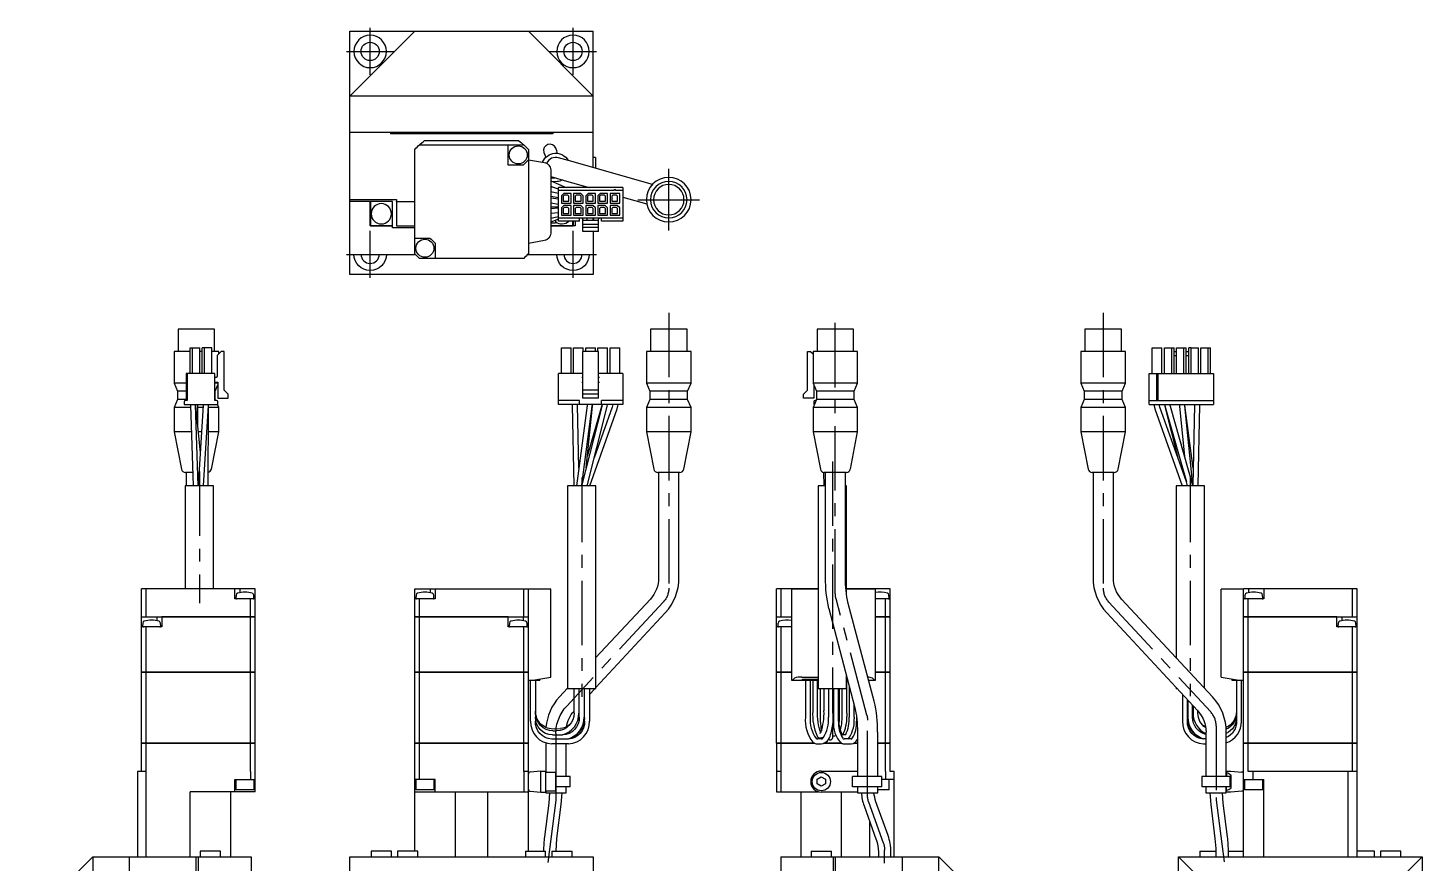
# Model space of a CAD drawing. Extents: x 0 to 344, y -8 to 386.
# Drawn here: x 0 to 343.6, y 180.4 to 386.2 of the extents above; entities that cross this region are included whole.
import ezdxf

# ---------------------------------------------------------------- set-up
doc = ezdxf.new("R2010")
doc.units = 0
doc.header["$LTSCALE"] = 0.5
doc.linetypes.add('CENTER', pattern=[50.8, 31.75, -6.35, 6.35, -6.35])
doc.layers.add('MSM_CENTER', color=1, linetype='CENTER')
doc.layers.add('MSM_CONTINUOUS', color=7, linetype='CONTINUOUS')

msp = doc.modelspace()

# ---------------------------------------------------------------- linework, layer by layer
at = {"layer": 'MSM_CENTER'}
for p, q in [((84.36, 374.61), (84.36, 386.21)), ((134.36, 374.61), (134.36, 386.21)), ((78.56, 380.41), (90.16, 380.41)), ((128.56, 380.41), (140.16, 380.41)), ((157.96, 336.28), (157.96, 351.48)), ((150.36, 343.88), (165.56, 343.88)), ((84.36, 324.61), (84.36, 336.21)), ((134.36, 324.61), (134.36, 336.21)), ((78.56, 330.41), (90.16, 330.41)), ((128.56, 330.41), (140.16, 330.41)), ((265.03, 315.98), (265.03, 248.14)), ((198.28, 279.38), (198.28, 217.38)), ((42.27, 276.92), (42.27, 244.44)), ((136.51, 275.38), (136.51, 221.38)), ((286.48, 275.38), (286.48, 221.5)), ((266.37, 244.74), (291.53, 217.67)), ((292.86, 214.26), (292.86, 196.54)), ((292.9, 195.92), (294.81, 180.69))]:
    msp.add_line(p, q, dxfattribs=at)
at = {"layer": 'MSM_CENTER', "extrusion": (0, 0, -1)}
for p, q in [((157.96, 315.98), (157.96, 248.14)), ((199.01, 246.83), (199.01, 315.98)), ((156.62, 244.74), (132.8, 219.1)), ((206.78, 216.86), (199.18, 245.55)), ((206.95, 197.1), (206.95, 215.58)), ((130.13, 212.3), (130.13, 196.54)), ((130.09, 195.92), (128.17, 180.58)), ((210.87, 185.29), (207.24, 195.41)), ((211.16, 180.42), (211.16, 183.61))]:
    msp.add_line(p, q, dxfattribs=at)
for centre, radius, start, end in [((-152.96, 248.14), 5, 180, 222.8984), ((-204.01, 246.83), 5, 345.1639, 0), ((-140.13, 212.3), 10, 360, 42.8984), ((-201.95, 215.58), 5, 165.1639, 180), ((-125.13, 196.54), 5, 180, 187.1325), ((-211.95, 197.1), 5, 340.2721, 0), ((-206.16, 183.61), 5, 160.2721, 180)]:
    msp.add_arc(centre, radius, start, end, dxfattribs=at)
at = {"layer": 'MSM_CENTER'}
for centre, start, end in [((270.03, 248.14), 180, 222.8984), ((287.86, 214.26), 360, 42.8984), ((297.86, 196.54), 180, 187.1325)]:
    msp.add_arc(centre, 5, start, end, dxfattribs=at)
at = {"layer": 'MSM_CONTINUOUS'}
for p, q in [((79.36, 369.41), (95.36, 385.41)), ((79.36, 325.41), (79.36, 385.41)), ((79.36, 385.41), (139.36, 385.41)), ((123.36, 385.41), (139.36, 369.41)), ((139.36, 351.78), (139.36, 385.41)), ((139.36, 369.41), (79.36, 369.41)), ((139.36, 360.41), (79.36, 360.41)), ((89.36, 360.41), (89.36, 360.11)), ((129.36, 360.11), (89.36, 360.11)), ((96.51, 357.41), (122.2, 357.41)), ((121.02, 358.41), (97.7, 358.41)), ((118.36, 352.41), (118.36, 357.41)), ((129.36, 360.41), (129.36, 360.11)), ((95.36, 330.57), (95.36, 356.26)), ((123.36, 356.26), (123.36, 330.57)), ((127.19, 355.51), (127.41, 354.9)), ((127.41, 354.9), (127.63, 354.26)), ((130.34, 355.92), (130.12, 356.54)), ((130.56, 355.28), (130.34, 355.92)), ((133.51, 353.45), (130.81, 354.22)), ((139.86, 354.31), (139.36, 354.31)), ((139.86, 354.31), (139.86, 351.64)), ((122.11, 352.41), (118.36, 352.41)), ((123.36, 353.71), (127.37, 353)), ((128.86, 351.23), (128.86, 335.59)), ((153.93, 347.63), (133.51, 353.45)), ((128.86, 349.19), (129.89, 349.28)), ((128.86, 348.52), (132.71, 346.88)), ((128.86, 347.15), (130.76, 346.54)), ((128.87, 347.2), (129.49, 346.94)), ((129.44, 349.41), (132.14, 348.64)), ((130.43, 348.32), (129.5, 348.24)), ((132.14, 348.64), (138.31, 346.88)), ((79.36, 343.91), (90.86, 343.91)), ((90.86, 343.91), (90.86, 343.41)), ((128.83, 345.89), (130.76, 345.52)), ((130.76, 344.3), (128.86, 344.67)), ((130.76, 344.01), (128.86, 344.29)), ((146.61, 346.88), (130.76, 346.88)), ((130.76, 338.6), (130.76, 346.88)), ((144.53, 346.17), (130.76, 346.17)), ((132.08, 345.44), (131.48, 344.84)), ((131.48, 344.84), (131.48, 343.04)), ((132.14, 344.99), (131.89, 344.74)), ((131.89, 344.74), (131.89, 343.49)), ((133.88, 345.44), (132.08, 345.44)), ((133.11, 344.99), (132.14, 344.99)), ((133.36, 344.74), (133.11, 344.99)), ((133.36, 343.49), (133.36, 344.74)), ((133.88, 343.04), (133.88, 345.44)), ((136.28, 345.44), (134.48, 345.44)), ((134.48, 345.44), (134.48, 343.04)), ((135.14, 344.99), (134.89, 344.74)), ((134.89, 344.74), (134.89, 343.49)), ((136.11, 344.99), (135.14, 344.99)), ((136.36, 344.74), (136.11, 344.99)), ((136.28, 345.44), (136.88, 344.84)), ((136.36, 343.49), (136.36, 344.74)), ((136.88, 343.04), (136.88, 344.84)), ((138.08, 345.44), (137.48, 344.84)), ((137.48, 344.84), (137.48, 343.04)), ((138.14, 344.99), (137.89, 344.74)), ((137.89, 344.74), (137.89, 343.49)), ((139.88, 345.44), (138.08, 345.44)), ((139.11, 344.99), (138.14, 344.99)), ((139.36, 344.74), (139.11, 344.99)), ((139.36, 343.49), (139.36, 344.74)), ((139.88, 343.04), (139.88, 345.44)), ((141.08, 345.44), (140.48, 344.84)), ((140.48, 344.84), (140.48, 343.04)), ((141.14, 344.99), (140.89, 344.74)), ((140.89, 344.74), (140.89, 343.49)), ((142.88, 345.44), (141.08, 345.44)), ((142.11, 344.99), (141.14, 344.99)), ((142.36, 344.74), (142.11, 344.99)), ((142.36, 343.49), (142.36, 344.74)), ((142.88, 343.04), (142.88, 345.44)), ((143.48, 345.44), (143.48, 343.04)), ((145.88, 345.44), (143.48, 345.44)), ((144.14, 344.99), (143.89, 344.74)), ((143.89, 344.74), (143.89, 343.49)), ((145.11, 344.99), (144.14, 344.99)), ((144.53, 346.17), (144.53, 346.27)), ((144.83, 346.27), (144.83, 346.17)), ((146.61, 346.17), (144.83, 346.17)), ((145.36, 344.74), (145.11, 344.99)), ((145.36, 343.49), (145.36, 344.74)), ((145.88, 343.04), (145.88, 345.44)), ((146.61, 346.88), (146.61, 338.6)), ((146.61, 344.51), (152.56, 342.82)), ((89.86, 343.41), (79.36, 343.41)), ((84.36, 337.41), (84.36, 343.41)), ((84.41, 343.41), (84.41, 337.46)), ((89.86, 336.91), (89.86, 343.41)), ((90.86, 343.41), (95.36, 343.41)), ((90.86, 343.36), (90.86, 343.41)), ((95.36, 343.36), (90.86, 343.36)), ((90.86, 343.36), (90.86, 337.41)), ((128.86, 343.08), (130.76, 342.8)), ((130.76, 342.04), (128.86, 342)), ((128.86, 341.68), (130.76, 341.84)), ((130.76, 340.63), (128.88, 340.48)), ((130.06, 342.03), (130.06, 341.78)), ((131.48, 343.04), (133.88, 343.04)), ((131.48, 341.84), (132.08, 342.44)), ((131.48, 341.84), (131.48, 340.04)), ((131.89, 343.49), (133.36, 343.49)), ((132.14, 341.99), (131.89, 341.74)), ((131.89, 341.74), (131.89, 340.49)), ((131.89, 340.49), (133.36, 340.49)), ((133.88, 342.44), (132.08, 342.44)), ((133.11, 341.99), (132.14, 341.99)), ((133.36, 341.74), (133.11, 341.99)), ((133.36, 340.49), (133.36, 341.74)), ((133.88, 340.04), (133.88, 342.44)), ((134.48, 343.04), (136.88, 343.04)), ((136.28, 342.44), (134.48, 342.44)), ((134.48, 342.44), (134.48, 340.04)), ((134.89, 343.49), (136.36, 343.49)), ((135.14, 341.99), (134.89, 341.74)), ((134.89, 341.74), (134.89, 340.49)), ((134.89, 340.49), (136.36, 340.49)), ((136.11, 341.99), (135.14, 341.99)), ((136.36, 341.74), (136.11, 341.99)), ((136.88, 341.84), (136.28, 342.44)), ((136.36, 340.49), (136.36, 341.74)), ((136.88, 340.04), (136.88, 341.84)), ((137.48, 343.04), (139.88, 343.04)), ((137.48, 342.44), (137.48, 340.04)), ((139.28, 342.44), (137.48, 342.44)), ((137.89, 343.49), (139.36, 343.49)), ((138.14, 341.99), (137.89, 341.74)), ((137.89, 341.74), (137.89, 340.49)), ((137.89, 340.49), (139.36, 340.49)), ((139.11, 341.99), (138.14, 341.99)), ((139.36, 341.74), (139.11, 341.99)), ((139.88, 341.84), (139.28, 342.44)), ((139.36, 340.49), (139.36, 341.74)), ((139.88, 340.04), (139.88, 341.84)), ((140.48, 343.04), (142.88, 343.04)), ((140.48, 342.44), (140.48, 340.04)), ((142.28, 342.44), (140.48, 342.44)), ((140.89, 343.49), (142.36, 343.49)), ((141.14, 341.99), (140.89, 341.74)), ((140.89, 341.74), (140.89, 340.49)), ((140.89, 340.49), (142.36, 340.49)), ((142.11, 341.99), (141.14, 341.99)), ((142.36, 341.74), (142.11, 341.99)), ((142.88, 341.84), (142.28, 342.44)), ((142.36, 340.49), (142.36, 341.74)), ((142.88, 340.04), (142.88, 341.84)), ((143.48, 343.04), (145.88, 343.04)), ((143.48, 342.44), (143.48, 340.04)), ((145.28, 342.44), (143.48, 342.44)), ((143.89, 343.49), (145.36, 343.49)), ((144.14, 341.99), (143.89, 341.74)), ((143.89, 341.74), (143.89, 340.49)), ((143.89, 340.49), (145.36, 340.49)), ((145.11, 341.99), (144.14, 341.99)), ((145.36, 341.74), (145.11, 341.99)), ((145.88, 341.84), (145.28, 342.44)), ((145.36, 340.49), (145.36, 341.74)), ((145.88, 340.04), (145.88, 341.84)), ((84.41, 337.46), (84.36, 337.41)), ((89.86, 337.41), (84.36, 337.41)), ((84.41, 337.46), (89.86, 337.46)), ((95.36, 336.91), (89.86, 336.91)), ((90.86, 337.41), (95.36, 337.41)), ((130.76, 339.66), (128.86, 339.24)), ((130.76, 339.11), (128.86, 338.31)), ((128.86, 338.16), (130.06, 338.16)), ((128.86, 337.46), (134.31, 337.46)), ((134.86, 337.41), (128.86, 337.41)), ((130.06, 338.82), (130.06, 338.16)), ((146.61, 339.31), (130.76, 339.31)), ((135.95, 338.6), (130.76, 338.6)), ((131.48, 340.04), (133.88, 340.04)), ((134.31, 337.46), (134.31, 338.6)), ((134.31, 337.46), (134.36, 337.41)), ((134.36, 338.6), (134.36, 337.41)), ((134.48, 340.04), (136.88, 340.04)), ((134.86, 338.6), (134.86, 337.41)), ((135.95, 338.6), (135.95, 339.31)), ((136.75, 336.03), (136.75, 339.06)), ((140.61, 338.75), (136.75, 338.75)), ((140.61, 337.75), (136.75, 337.75)), ((140.61, 337.05), (136.75, 337.05)), ((137.48, 340.04), (139.88, 340.04)), ((137.85, 338.75), (137.85, 339.31)), ((139.36, 338.75), (139.36, 339.31)), ((139.5, 338.75), (139.5, 339.31)), ((140.48, 340.04), (142.88, 340.04)), ((140.61, 336.03), (140.61, 339.06)), ((141.41, 338.6), (141.41, 339.31)), ((146.61, 338.6), (141.41, 338.6)), ((143.48, 340.04), (145.88, 340.04)), ((95.36, 334.41), (99.11, 334.41)), ((127.37, 333.82), (123.36, 333.11)), ((140.61, 336.03), (136.75, 336.03)), ((139.36, 336.03), (139.36, 325.41)), ((79.36, 330.41), (95.5, 330.41)), ((100.36, 333.16), (100.36, 329.41)), ((123.21, 330.41), (139.36, 330.41)), ((122.2, 329.41), (96.51, 329.41)), ((139.36, 325.41), (79.36, 325.41)), ((46.03, 311.98), (37.03, 311.98)), ((37.03, 311.98), (37.03, 306.48)), ((46.03, 306.48), (46.03, 311.98)), ((162.46, 311.98), (153.46, 311.98)), ((153.46, 311.98), (153.46, 306.48)), ((162.46, 306.48), (162.46, 311.98)), ((203.51, 311.98), (194.51, 311.98)), ((194.51, 311.98), (194.51, 306.48)), ((203.51, 306.48), (203.51, 311.98)), ((269.53, 311.98), (260.53, 311.98)), ((260.53, 311.98), (260.53, 306.48)), ((269.53, 306.48), (269.53, 311.98)), ((39.97, 306.48), (36.03, 306.48)), ((36.03, 306.48), (36.03, 298.68)), ((39.97, 301.03), (39.97, 307.38)), ((39.97, 307.38), (42.37, 307.38)), ((40.57, 301.03), (40.57, 307.38)), ((42.37, 301.03), (42.37, 307.38)), ((42.97, 306.48), (42.37, 306.48)), ((42.97, 301.03), (42.97, 307.38)), ((45.37, 307.38), (42.97, 307.38)), ((43.57, 301.03), (43.57, 307.38)), ((45.37, 301.03), (45.37, 307.38)), ((47.03, 306.48), (45.37, 306.48)), ((47.66, 306.49), (46.66, 305.49)), ((47.03, 305.86), (47.03, 306.48)), ((48.36, 306.49), (47.66, 306.49)), ((48.36, 296.95), (48.36, 306.49)), ((131.48, 301.03), (131.48, 307.38)), ((131.48, 307.38), (133.88, 307.38)), ((133.88, 301.03), (133.88, 307.38)), ((134.48, 301.03), (134.48, 307.38)), ((134.48, 307.38), (136.88, 307.38)), ((136.75, 294.93), (136.75, 306.49)), ((140.61, 306.49), (136.75, 306.49)), ((136.88, 306.49), (136.88, 307.38)), ((137.48, 306.49), (137.48, 307.38)), ((137.48, 307.38), (139.88, 307.38)), ((139.88, 306.49), (139.88, 307.38)), ((140.48, 306.49), (140.48, 307.38)), ((140.48, 307.38), (142.88, 307.38)), ((140.61, 294.93), (140.61, 306.49)), ((142.88, 301.03), (142.88, 307.38)), ((143.48, 301.03), (143.48, 307.38)), ((143.48, 307.38), (145.88, 307.38)), ((145.88, 301.03), (145.88, 307.38)), ((163.46, 306.48), (152.46, 306.48)), ((152.46, 306.48), (152.46, 298.68)), ((163.46, 298.68), (163.46, 306.48)), ((192.18, 296.95), (192.18, 306.49)), ((192.18, 306.49), (192.88, 306.49)), ((192.88, 306.49), (193.51, 305.86)), ((204.51, 306.48), (193.51, 306.48)), ((193.51, 306.48), (193.51, 298.68)), ((204.51, 298.68), (204.51, 306.48)), ((270.53, 306.48), (259.53, 306.48)), ((259.53, 306.48), (259.53, 298.68)), ((270.53, 298.68), (270.53, 306.48)), ((277.11, 301.03), (277.11, 307.38)), ((277.11, 307.38), (279.51, 307.38)), ((279.51, 301.03), (279.51, 307.38)), ((280.11, 301.03), (280.11, 307.38)), ((280.11, 307.38), (281.91, 307.38)), ((281.91, 301.03), (281.91, 307.38)), ((281.91, 307.38), (282.51, 307.38)), ((282.51, 301.03), (282.51, 307.38)), ((282.51, 306.49), (283.11, 306.49)), ((283.11, 301.03), (283.11, 307.38)), ((283.11, 307.38), (284.91, 307.38)), ((284.91, 301.03), (284.91, 307.38)), ((284.91, 307.38), (285.51, 307.38)), ((285.51, 301.03), (285.51, 307.38)), ((285.51, 306.49), (286.11, 306.49)), ((286.11, 301.03), (286.11, 307.38)), ((286.71, 307.38), (286.11, 307.38)), ((286.71, 301.03), (286.71, 307.38)), ((286.71, 307.38), (288.51, 307.38)), ((288.51, 301.03), (288.51, 307.38)), ((289.11, 301.03), (289.11, 307.38)), ((289.11, 307.38), (290.91, 307.38)), ((290.91, 301.03), (290.91, 307.38)), ((290.91, 307.38), (291.51, 307.38)), ((291.51, 301.03), (291.51, 307.38)), ((46.66, 305.49), (46.66, 300.36)), ((282.51, 305.49), (283.11, 305.49)), ((285.51, 305.49), (286.11, 305.49)), ((46.1, 301.03), (38.99, 301.03)), ((38.99, 301.03), (38.99, 294.4)), ((39.24, 301.03), (39.24, 294.4)), ((46.1, 294.4), (46.1, 301.03)), ((46.38, 300.08), (46.1, 300.08)), ((130.76, 293.38), (130.76, 301.03)), ((136.75, 301.03), (130.76, 301.03)), ((136.75, 300.08), (136.5, 300.08)), ((146.61, 301.03), (140.61, 301.03)), ((140.86, 300.08), (140.61, 300.08)), ((146.61, 301.03), (146.61, 293.38)), ((276.38, 293.38), (276.38, 301.03)), ((276.38, 301.03), (292.23, 301.03)), ((278.16, 301.03), (278.16, 294.4)), ((278.46, 301.03), (278.46, 294.4)), ((292.23, 301.03), (292.23, 293.38)), ((38.99, 298.68), (36.03, 298.68)), ((36.03, 298.68), (36.88, 296.68)), ((38.99, 296.68), (36.88, 296.68)), ((36.88, 296.68), (36.88, 294.68)), ((46.1, 298.93), (46.7, 298.93)), ((46.85, 298.68), (46.1, 298.68)), ((46.18, 296.68), (46.1, 296.68)), ((46.18, 296.68), (46.85, 298.25)), ((46.18, 294.68), (46.18, 296.68)), ((46.85, 298.78), (46.85, 294.93)), ((49.38, 295.93), (48.36, 296.95)), ((49.38, 294.93), (49.38, 295.93)), ((136.5, 298.93), (136.75, 298.93)), ((140.61, 296.95), (136.75, 296.95)), ((140.61, 295.93), (136.75, 295.93)), ((140.61, 298.93), (140.86, 298.93)), ((163.46, 298.68), (152.46, 298.68)), ((152.46, 298.68), (153.31, 296.68)), ((162.61, 296.68), (153.31, 296.68)), ((153.31, 296.68), (153.31, 294.68)), ((162.61, 296.68), (163.46, 298.68)), ((162.61, 294.68), (162.61, 296.68)), ((191.16, 295.93), (192.18, 296.95)), ((191.16, 294.93), (191.16, 295.93)), ((204.51, 298.68), (193.51, 298.68)), ((193.51, 298.68), (194.36, 296.68)), ((193.69, 298.25), (193.69, 294.93)), ((203.66, 296.68), (194.36, 296.68)), ((194.36, 296.68), (194.36, 294.68)), ((203.66, 296.68), (204.51, 298.68)), ((203.66, 294.68), (203.66, 296.68)), ((270.53, 298.68), (259.53, 298.68)), ((259.53, 298.68), (260.38, 296.68)), ((269.68, 296.68), (260.38, 296.68)), ((260.38, 296.68), (260.38, 294.68)), ((269.68, 296.68), (270.53, 298.68)), ((269.68, 294.68), (269.68, 296.68)), ((36.88, 294.68), (36.03, 292.68)), ((40.07, 292.68), (36.03, 292.68)), ((36.03, 292.68), (36.03, 286.68)), ((38.99, 294.68), (36.88, 294.68)), ((38.53, 294.1), (38.53, 293.38)), ((38.53, 293.38), (46.81, 293.38)), ((39.24, 294.4), (38.83, 294.4)), ((40.05, 293.38), (40.06, 293.26)), ((40.06, 293.26), (40.7, 273.38)), ((41.35, 293.3), (41.35, 293.38)), ((42, 273.39), (41.35, 293.3)), ((41.38, 293.1), (41.36, 293.38)), ((42.51, 281.53), (41.38, 293.1)), ((41.86, 292.71), (41.85, 293.38)), ((43.21, 292.68), (41.85, 292.68)), ((41.89, 287.85), (41.86, 292.71)), ((43.24, 293.25), (42, 273.39)), ((43.23, 293.25), (43.2, 292.59)), ((43.24, 293.38), (43.23, 293.25)), ((43.25, 293.38), (43.24, 293.25)), ((43.3, 273.38), (44.54, 293.17)), ((44.4, 273.38), (44.55, 293.04)), ((47.03, 292.68), (44.51, 292.68)), ((44.54, 293.17), (44.55, 293.38)), ((44.55, 293.04), (44.55, 293.38)), ((46.18, 294.68), (46.1, 294.68)), ((46.51, 294.4), (46.1, 294.4)), ((46.3, 294.4), (46.18, 294.68)), ((47.03, 292.68), (46.74, 293.38)), ((46.81, 293.38), (46.81, 294.1)), ((46.85, 294.93), (49.38, 294.93)), ((47.03, 286.68), (47.03, 292.68)), ((135.95, 294.4), (130.76, 294.4)), ((146.61, 293.38), (130.76, 293.38)), ((134.16, 293.38), (134.16, 293.2)), ((134.16, 293.38), (134.16, 293.27)), ((134.16, 293.27), (134.56, 273.38)), ((137.82, 293.13), (135.2, 273.38)), ((135.46, 293.23), (135.46, 293.38)), ((135.77, 277.68), (135.46, 293.23)), ((135.95, 293.38), (135.95, 294.4)), ((136.54, 273.59), (139.11, 292.96)), ((141.42, 292.93), (136.54, 273.59)), ((140.61, 294.93), (136.75, 294.93)), ((137.6, 277.79), (139.12, 292.97)), ((137.84, 293.38), (137.82, 293.13)), ((137.83, 273.38), (142.69, 292.61)), ((141.39, 292.88), (137.88, 280.56)), ((138.5, 273.38), (145.23, 292.34)), ((139.11, 292.96), (139.15, 293.38)), ((139.12, 292.97), (139.15, 293.38)), ((144.01, 292.78), (139.58, 280.3)), ((141.5, 293.38), (141.39, 292.88)), ((141.41, 293.38), (141.41, 294.4)), ((146.61, 294.4), (141.41, 294.4)), ((141.51, 293.38), (141.42, 292.93)), ((142.69, 292.61), (142.82, 293.38)), ((144.17, 293.38), (144, 292.77)), ((145.23, 292.34), (145.49, 293.38)), ((145.23, 292.34), (145.49, 293.38)), ((153.31, 294.68), (152.46, 292.68)), ((163.46, 292.68), (152.46, 292.68)), ((152.46, 292.68), (152.46, 286.68)), ((162.61, 294.68), (153.31, 294.68)), ((163.46, 292.68), (162.61, 294.68)), ((163.46, 286.68), (163.46, 292.68)), ((193.69, 294.93), (191.16, 294.93)), ((194.36, 294.68), (193.51, 292.68)), ((204.51, 292.68), (193.51, 292.68)), ((193.51, 292.68), (193.51, 286.68)), ((193.73, 294.1), (193.73, 293.38)), ((193.73, 293.38), (193.81, 293.38)), ((194.24, 294.4), (194.03, 294.4)), ((203.66, 294.68), (194.36, 294.68)), ((204.51, 292.68), (203.66, 294.68)), ((204.51, 286.68), (204.51, 292.68)), ((260.38, 294.68), (259.53, 292.68)), ((270.53, 292.68), (259.53, 292.68)), ((259.53, 292.68), (259.53, 286.68)), ((269.68, 294.68), (260.38, 294.68)), ((270.53, 292.68), (269.68, 294.68)), ((270.53, 286.68), (270.53, 292.68)), ((276.38, 294.4), (292.23, 294.4)), ((276.38, 293.38), (292.23, 293.38)), ((277.5, 293.38), (277.76, 292.34)), ((277.76, 292.34), (284.5, 273.38)), ((278.99, 292.78), (278.82, 293.38)), ((278.99, 292.77), (278.82, 293.38)), ((285.54, 274.31), (278.99, 292.78)), ((280.17, 293.38), (280.31, 292.61)), ((280.18, 293.38), (280.35, 292.53)), ((280.31, 292.61), (283.42, 280.3)), ((280.35, 292.53), (285.54, 274.31)), ((281.6, 292.88), (281.49, 293.38)), ((287.14, 273.46), (281.6, 292.88)), ((283.84, 293.38), (283.87, 292.97)), ((283.87, 292.97), (285.11, 280.56)), ((285.17, 293.1), (285.14, 293.38)), ((285.17, 293.13), (285.15, 293.38)), ((287.22, 277.68), (285.17, 293.13)), ((287.13, 273.5), (285.17, 293.1)), ((287.53, 293.29), (287.14, 273.46)), ((287.53, 293.38), (287.53, 293.29)), ((287.53, 293.38), (287.53, 293.23)), ((288.44, 273.38), (288.83, 293.27)), ((288.83, 293.27), (288.83, 293.38)), ((40.27, 286.68), (36.03, 286.68)), ((36.03, 286.68), (37.84, 277.48)), ((42.83, 286.68), (42.01, 286.68)), ((47.03, 286.68), (44.5, 286.68)), ((45.23, 277.48), (47.03, 286.68)), ((163.46, 286.68), (152.46, 286.68)), ((152.46, 286.68), (154.26, 277.48)), ((161.65, 277.48), (163.46, 286.68)), ((204.51, 286.68), (193.51, 286.68)), ((193.51, 286.68), (195.32, 277.48)), ((202.71, 277.48), (204.51, 286.68)), ((270.53, 286.68), (259.53, 286.68)), ((259.53, 286.68), (261.34, 277.48)), ((268.73, 277.48), (270.53, 286.68)), ((40.59, 276.68), (38.82, 276.68)), ((39.03, 276.68), (39.03, 273.38)), ((160.67, 276.68), (155.25, 276.68)), ((155.46, 276.68), (155.46, 250.72)), ((160.46, 250.72), (160.46, 276.68)), ((196.12, 276.69), (196.15, 273.38)), ((201.72, 276.68), (196.3, 276.68)), ((196.51, 276.68), (196.51, 250.72)), ((201.51, 250.72), (201.51, 276.68)), ((267.75, 276.68), (262.32, 276.68)), ((262.53, 276.68), (262.53, 250.72)), ((267.53, 250.72), (267.53, 276.68)), ((45.77, 273.38), (38.77, 273.38)), ((38.77, 273.38), (38.77, 247.98)), ((45.77, 247.98), (45.77, 273.38)), ((140.01, 273.38), (133.01, 273.38)), ((133.01, 273.38), (133.01, 223.38)), ((136.54, 273.59), (136.5, 273.38)), ((140.01, 223.38), (140.01, 273.38)), ((196.51, 273.38), (194.78, 273.38)), ((194.78, 273.38), (194.78, 223.38)), ((201.78, 273.38), (201.51, 273.38)), ((201.78, 246.59), (201.78, 273.38)), ((289.98, 273.38), (282.98, 273.38)), ((282.98, 273.38), (282.98, 231.03)), ((285.84, 273.38), (285.54, 274.31)), ((289.98, 223.5), (289.98, 273.38)), ((28, 241.09), (28, 247.98)), ((56, 247.98), (28, 247.98)), ((29.15, 241.09), (29.15, 247.98)), ((51, 245.48), (51, 247.98)), ((52.25, 247.98), (52.25, 247.03)), ((56, 241.09), (56, 247.98)), ((95.36, 241.09), (95.36, 247.98)), ((95.36, 247.98), (123.36, 247.98)), ((99.11, 247.98), (99.11, 247.03)), ((100.36, 247.98), (100.36, 245.48)), ((122.2, 241.09), (122.2, 247.98)), ((123.36, 209.98), (123.36, 247.98)), ((128.86, 247.88), (123.36, 247.88)), ((128.86, 226.24), (128.86, 247.88)), ((184.55, 241.09), (184.55, 247.98)), ((194.78, 247.98), (184.55, 247.98)), ((185.7, 241.09), (185.7, 247.98)), ((188.25, 225.38), (188.25, 247.88)), ((194.78, 247.88), (188.25, 247.88)), ((212.55, 247.98), (201.78, 247.98)), ((208.85, 247.88), (201.78, 247.88)), ((208.8, 247.88), (208.8, 247.98)), ((208.85, 247.88), (208.85, 225.38)), ((212.55, 241.09), (212.55, 247.98)), ((294.13, 226.24), (294.13, 247.88)), ((299.63, 247.88), (294.13, 247.88)), ((299.63, 241.09), (299.63, 247.98)), ((327.63, 247.98), (299.63, 247.98)), ((300.88, 247.98), (300.88, 247.03)), ((304.63, 247.98), (304.63, 245.48)), ((326.48, 241.09), (326.48, 247.98)), ((327.63, 241.09), (327.63, 247.98)), ((56, 245.48), (51, 245.48)), ((51.34, 246.45), (51.27, 245.68)), ((54.85, 241.09), (54.85, 245.48)), ((55.73, 245.68), (55.66, 246.45)), ((100.36, 245.48), (95.36, 245.48)), ((95.69, 246.45), (95.63, 245.68)), ((96.51, 241.09), (96.51, 245.48)), ((100.09, 245.68), (100.02, 246.45)), ((153.42, 245.47), (140.01, 231.03)), ((208.59, 220.27), (202.2, 244.41)), ((212.55, 245.48), (208.85, 245.48)), ((211.39, 241.09), (211.39, 245.48)), ((212.28, 245.68), (212.21, 246.45)), ((292, 221.33), (269.57, 245.47)), ((304.63, 245.48), (299.63, 245.48)), ((299.97, 246.45), (299.9, 245.68)), ((300.79, 241.09), (300.79, 245.48)), ((304.37, 245.68), (304.3, 246.45)), ((28, 241.09), (56, 241.09)), ((28, 227.48), (28, 241.08)), ((28, 241.08), (31.75, 241.08)), ((31.75, 241.08), (31.75, 240.14)), ((33, 241.08), (33, 238.58)), ((56, 241.08), (33, 241.08)), ((54.85, 227.48), (54.85, 241.08)), ((56, 227.48), (56, 241.08)), ((95.36, 241.09), (123.36, 241.09)), ((95.36, 227.48), (95.36, 241.08)), ((118.36, 241.08), (95.36, 241.08)), ((96.51, 227.48), (96.51, 241.08)), ((118.36, 238.58), (118.36, 241.08)), ((122.11, 241.08), (122.11, 240.14)), ((123.36, 241.08), (123.35, 241.08)), ((140.01, 223.69), (157.09, 242.07)), ((184.55, 241.09), (188.25, 241.09)), ((184.55, 227.48), (184.55, 241.08)), ((184.56, 241.08), (188.25, 241.08)), ((197.37, 243.13), (203.76, 218.99)), ((208.85, 241.09), (212.55, 241.09)), ((212.55, 241.08), (208.85, 241.08)), ((211.39, 227.48), (211.39, 241.08)), ((212.55, 227.48), (212.55, 241.08)), ((265.9, 242.07), (288.33, 217.93)), ((299.63, 241.09), (327.63, 241.09)), ((299.63, 209.98), (299.63, 241.08)), ((322.63, 241.08), (299.63, 241.08)), ((300.79, 227.48), (300.79, 241.08)), ((322.63, 238.58), (322.63, 241.08)), ((323.88, 241.08), (323.88, 240.14)), ((327.63, 227.48), (327.63, 241.08)), ((33, 238.58), (28, 238.58)), ((28.34, 239.56), (28.27, 238.79)), ((29.15, 227.48), (29.15, 238.58)), ((32.73, 238.79), (32.66, 239.56)), ((123.36, 238.58), (118.36, 238.58)), ((118.69, 239.56), (118.63, 238.79)), ((122.2, 227.48), (122.2, 238.58)), ((123.09, 238.79), (123.02, 239.56)), ((188.25, 238.58), (184.55, 238.58)), ((184.88, 239.56), (184.82, 238.79)), ((185.7, 227.48), (185.7, 238.58)), ((327.63, 238.58), (322.63, 238.58)), ((322.97, 239.56), (322.9, 238.79)), ((326.48, 227.48), (326.48, 238.58)), ((327.37, 238.79), (327.3, 239.56)), ((28, 227.48), (56, 227.48)), ((28, 209.98), (28, 227.47)), ((56, 227.47), (28, 227.47)), ((28.01, 227.48), (28.01, 227.47)), ((29.15, 209.98), (29.15, 227.47)), ((29.16, 227.48), (29.16, 227.47)), ((54.84, 227.48), (54.84, 227.47)), ((54.85, 209.98), (54.85, 227.47)), ((55.99, 227.48), (55.99, 227.47)), ((56, 209.98), (56, 227.47)), ((95.36, 227.48), (123.36, 227.48)), ((95.36, 209.98), (95.36, 227.47)), ((123.36, 227.47), (95.36, 227.47)), ((95.37, 227.48), (95.37, 227.47)), ((96.51, 209.98), (96.51, 227.47)), ((96.52, 227.48), (96.52, 227.47)), ((122.2, 227.48), (122.2, 227.47)), ((122.2, 209.98), (122.2, 227.47)), ((123.35, 227.48), (123.35, 227.47)), ((184.55, 227.48), (188.25, 227.48)), ((184.55, 209.98), (184.55, 227.47)), ((188.25, 227.47), (184.55, 227.47)), ((184.56, 227.48), (184.56, 227.47)), ((185.7, 227.48), (185.7, 227.47)), ((185.7, 209.98), (185.7, 227.47)), ((208.85, 227.48), (212.55, 227.48)), ((212.55, 227.47), (208.85, 227.47)), ((211.39, 227.48), (211.39, 227.47)), ((211.39, 209.98), (211.39, 227.47)), ((212.54, 227.48), (212.54, 227.47)), ((212.55, 209.98), (212.55, 227.47)), ((299.63, 227.48), (327.63, 227.48)), ((327.63, 227.47), (299.63, 227.47)), ((299.64, 227.48), (299.64, 227.47)), ((300.79, 227.48), (300.79, 227.47)), ((300.79, 209.98), (300.79, 227.47)), ((326.47, 227.48), (326.47, 227.47)), ((326.48, 209.98), (326.48, 227.47)), ((327.62, 227.48), (327.62, 227.47)), ((327.63, 209.98), (327.63, 227.47)), ((126.16, 225.38), (123.36, 225.38)), ((123.91, 215.38), (123.91, 225.38)), ((123.96, 225.38), (128.86, 226.24)), ((125.11, 225.38), (125.11, 215.38)), ((126.16, 225.38), (126.16, 225.76)), ((133.01, 223.5), (131, 221.33)), ((140.01, 223.38), (133.01, 223.38)), ((134.61, 217.38), (134.61, 223.38)), ((135.81, 223.38), (135.81, 216.38)), ((135.91, 216.38), (135.91, 223.38)), ((137.11, 223.38), (137.11, 216.38)), ((137.21, 215.38), (137.21, 223.38)), ((138.41, 221.96), (139.72, 223.38)), ((138.41, 223.38), (138.41, 215.38)), ((194.78, 225.38), (188.25, 225.38)), ((188.35, 225.38), (188.95, 225.98)), ((190.73, 226.24), (194.78, 226.24)), ((190.95, 225.76), (194.78, 225.76)), ((190.95, 225.38), (190.95, 225.76)), ((191.65, 225.38), (191.65, 216.38)), ((192.85, 216.38), (192.85, 225.38)), ((193.45, 225.38), (193.45, 217.86)), ((194.65, 217.86), (194.65, 225.38)), ((201.78, 223.38), (194.78, 223.38)), ((195.25, 223.38), (195.25, 217.83)), ((196.2, 223.38), (196.2, 217.93)), ((197.3, 223.38), (197.3, 216.38)), ((198.5, 216.38), (198.5, 223.38)), ((198.6, 223.38), (198.6, 215.38)), ((199.8, 215.38), (199.8, 223.38)), ((200.05, 216.38), (200.05, 223.38)), ((200.65, 223.38), (200.65, 217.38)), ((201.78, 223.38), (201.78, 226.47)), ((201.78, 226.24), (201.84, 226.24)), ((201.78, 225.76), (201.97, 225.76)), ((202.07, 225.38), (201.78, 225.38)), ((201.85, 217.38), (201.85, 225.38)), ((202.45, 223.95), (202.45, 216.38)), ((208.85, 225.38), (207.24, 225.38)), ((208.14, 225.98), (208.74, 225.38)), ((282.98, 223.69), (282.98, 223.38)), ((283.27, 223.38), (282.98, 223.38)), ((294.13, 226.24), (299.03, 225.38)), ((296.83, 225.38), (296.83, 225.76)), ((299.63, 225.38), (296.83, 225.38)), ((297.88, 225.38), (297.88, 215.38)), ((299.08, 215.38), (299.08, 225.38)), ((284.58, 221.96), (284.58, 215.38)), ((285.78, 215.38), (285.78, 220.67)), ((285.88, 220.57), (285.88, 216.38)), ((125.11, 217.86), (125.11, 217.62)), ((135.75, 215.66), (135.91, 216.88)), ((196.2, 217.96), (196.2, 217.91)), ((203.65, 216.38), (203.65, 219.42)), ((287.08, 216.38), (287.08, 219.27)), ((287.24, 215.66), (287.08, 216.88)), ((287.18, 219.17), (287.18, 216.38)), ((288.38, 217.38), (288.38, 217.87)), ((297.88, 217.86), (297.88, 217.62)), ((129.87, 213.45), (131.26, 213.57)), ((135.81, 216.38), (135.75, 215.67)), ((135.75, 215.67), (135.75, 215.64)), ((135.75, 215.64), (135.75, 215.66)), ((198.39, 211.34), (198.5, 216.38)), ((199.96, 214.1), (200.05, 216.38)), ((204.25, 216.28), (204.25, 215.38)), ((287.18, 216.38), (287.24, 215.67)), ((287.24, 215.67), (287.24, 215.64)), ((287.24, 215.64), (287.24, 215.66)), ((28, 209.98), (56, 209.98)), ((28, 202.98), (28, 209.97)), ((56, 209.97), (28, 209.97)), ((28.01, 209.98), (28.01, 209.97)), ((29.15, 202.98), (29.15, 209.97)), ((29.16, 209.98), (29.16, 209.97)), ((54.84, 209.98), (54.84, 209.97)), ((54.85, 202.98), (54.85, 209.97)), ((55.99, 209.98), (55.99, 209.97)), ((56, 197.98), (56, 209.97)), ((95.36, 209.98), (123.36, 209.98)), ((123.36, 209.97), (95.36, 209.97)), ((95.36, 183.38), (95.36, 209.97)), ((95.37, 209.98), (95.37, 209.97)), ((96.51, 202.98), (96.51, 209.97)), ((96.52, 209.98), (96.52, 209.97)), ((122.2, 209.98), (122.2, 209.97)), ((122.2, 202.98), (122.2, 209.97)), ((123.35, 209.98), (123.35, 209.97)), ((123.36, 183.38), (123.36, 209.97)), ((127.63, 210.04), (127.63, 202.73)), ((129.11, 210.98), (133.21, 210.98)), ((133.21, 209.78), (129.11, 209.78)), ((129.27, 211.98), (131.75, 211.98)), ((129.42, 212.98), (130.3, 212.98)), ((132.63, 201.73), (132.63, 209.78)), ((133.2, 210.99), (133.17, 210.98)), ((184.55, 209.98), (193.82, 209.98)), ((184.55, 209.97), (184.55, 197.98)), ((193.84, 209.97), (184.55, 209.97)), ((184.56, 209.98), (184.56, 209.97)), ((185.7, 209.98), (185.7, 209.97)), ((185.7, 202.98), (185.7, 209.97)), ((195.57, 210.98), (194.59, 210.98)), ((194.59, 209.78), (195.55, 209.78)), ((195.58, 211.3), (195.63, 211.31)), ((195.63, 211.31), (195.83, 211.38)), ((200.44, 209.97), (196.2, 209.97)), ((196.22, 209.98), (200.43, 209.98)), ((197.38, 210.94), (197.56, 210.81)), ((197.56, 210.81), (197.75, 210.78)), ((197.75, 210.78), (197.76, 210.78)), ((197.76, 210.78), (197.78, 210.78)), ((197.78, 210.78), (197.79, 210.78)), ((198.43, 211.78), (198.47, 211.78)), ((198.47, 211.78), (198.87, 211.78)), ((198.87, 211.78), (198.91, 211.78)), ((198.91, 211.78), (199.16, 211.83)), ((201.49, 211.98), (200.75, 211.98)), ((202.89, 210.98), (201.15, 210.98)), ((201.15, 209.78), (202.89, 209.78)), ((204.45, 209.97), (203.59, 209.97)), ((203.61, 209.98), (204.45, 209.98)), ((204.45, 212.68), (204.45, 201.73)), ((209.45, 201.73), (209.45, 212.68)), ((209.45, 209.98), (212.55, 209.98)), ((212.55, 209.97), (209.45, 209.97)), ((211.39, 209.98), (211.39, 209.97)), ((211.39, 202.98), (211.39, 209.97)), ((212.54, 209.98), (212.54, 209.97)), ((212.55, 202.98), (212.55, 209.97)), ((289.79, 210.99), (289.83, 210.98)), ((290.36, 210.98), (289.79, 210.98)), ((289.79, 209.78), (290.36, 209.78)), ((290.36, 212.68), (290.36, 201.73)), ((295.36, 201.73), (295.36, 212.68)), ((299.63, 209.98), (327.63, 209.98)), ((327.63, 209.97), (299.63, 209.97)), ((299.63, 181.98), (299.63, 209.97)), ((299.64, 209.98), (299.64, 209.97)), ((300.79, 209.98), (300.79, 209.97)), ((300.79, 202.98), (300.79, 209.97)), ((326.47, 209.98), (326.47, 209.97)), ((326.48, 202.98), (326.48, 209.97)), ((327.62, 209.98), (327.62, 209.97)), ((327.63, 181.98), (327.63, 209.97)), ((27, 202.98), (27, 181.98)), ((29.15, 202.98), (27, 202.98)), ((29.15, 181.98), (29.15, 202.98)), ((54.85, 202.98), (54.85, 200.98)), ((96.51, 200.98), (96.51, 202.98)), ((123.36, 202.98), (122.2, 202.98)), ((122.2, 202.98), (122.2, 197.98)), ((126.46, 203.08), (123.81, 202.84)), ((126.46, 197.88), (126.46, 203.08)), ((126.46, 203.08), (127.56, 203.08)), ((127.56, 203.08), (127.56, 197.88)), ((185.7, 202.98), (184.55, 202.98)), ((185.7, 197.98), (185.7, 202.98)), ((195.55, 203.08), (204.45, 203.08)), ((211.39, 202.98), (211.39, 200.98)), ((213.55, 202.98), (212.55, 202.98)), ((213.55, 181.98), (213.55, 202.98)), ((295.43, 202.6), (295.43, 203.08)), ((295.43, 203.08), (296.53, 203.08)), ((296.53, 203.08), (299.18, 202.84)), ((327.63, 202.98), (300.79, 202.98)), ((301.97, 200.98), (301.97, 202.98)), ((325.3, 202.98), (325.3, 181.98)), ((51, 200.98), (56, 200.98)), ((51, 197.98), (51, 200.98)), ((51.25, 200.98), (51.25, 198.48)), ((55.75, 198.48), (55.75, 200.98)), ((100.36, 200.98), (95.36, 200.98)), ((95.61, 200.98), (95.61, 198.48)), ((100.11, 198.48), (100.11, 200.98)), ((100.36, 197.98), (100.36, 200.98)), ((130.06, 202.73), (127.56, 202.73)), ((130.06, 202.73), (130.06, 198.23)), ((133.63, 201.73), (130.06, 201.73)), ((133.63, 199.23), (133.63, 201.73)), ((194.55, 201.05), (195.55, 201.63)), ((194.55, 199.9), (194.55, 201.05)), ((195.55, 199.32), (194.55, 199.9)), ((195.55, 201.63), (196.55, 201.05)), ((196.55, 199.9), (195.55, 199.32)), ((196.55, 201.05), (196.55, 199.9)), ((203.21, 199.23), (203.21, 201.73)), ((203.46, 201.73), (203.21, 201.73)), ((210.45, 201.73), (203.46, 201.73)), ((210.45, 199.23), (210.45, 201.73)), ((213.55, 200.98), (210.45, 200.98)), ((212.3, 198.48), (212.3, 200.98)), ((296.36, 201.73), (289.36, 201.73)), ((289.36, 201.73), (289.36, 199.23)), ((295.43, 202.73), (295.36, 202.73)), ((295.43, 202.6), (295.43, 201.73)), ((296.36, 199.23), (296.36, 201.73)), ((296.53, 202.08), (296.53, 198.87)), ((299.63, 200.98), (304.63, 200.98)), ((299.88, 200.98), (299.88, 198.48)), ((304.38, 198.48), (304.38, 200.98)), ((304.63, 181.98), (304.63, 200.98)), ((56, 197.98), (40, 197.98)), ((40, 181.98), (40, 197.98)), ((50, 181.98), (50, 197.98)), ((55.75, 198.48), (51.25, 198.48)), ((95.36, 197.98), (123.36, 197.98)), ((100.11, 198.48), (95.61, 198.48)), ((105.36, 181.98), (105.36, 197.98)), ((113.36, 181.98), (113.36, 197.98)), ((123.81, 198.11), (126.46, 197.88)), ((126.46, 197.88), (127.56, 197.88)), ((127.56, 198.23), (130.06, 198.23)), ((127.63, 198.23), (127.63, 197.73)), ((127.63, 197.73), (132.63, 197.73)), ((128.57, 197.73), (128.37, 195.2)), ((133.63, 199.23), (130.06, 199.23)), ((131.45, 194.82), (131.67, 197.73)), ((132.63, 197.73), (132.63, 199.23)), ((184.55, 197.98), (194.83, 197.98)), ((190.55, 181.98), (190.55, 197.98)), ((204.45, 197.88), (195.55, 197.88)), ((200.55, 181.98), (200.55, 197.88)), ((203.46, 199.23), (203.21, 199.23)), ((210.45, 199.23), (203.46, 199.23)), ((204.45, 199.23), (204.45, 197.73)), ((204.45, 197.73), (209.45, 197.73)), ((209.45, 197.73), (209.45, 199.23)), ((212.3, 198.48), (209.47, 198.48)), ((296.36, 199.23), (289.36, 199.23)), ((290.36, 199.23), (290.36, 197.73)), ((290.36, 197.73), (295.36, 197.73)), ((291.33, 197.73), (291.54, 194.82)), ((294.62, 195.2), (294.43, 197.73)), ((295.36, 197.73), (295.36, 199.23)), ((295.36, 198.23), (295.43, 198.23)), ((295.43, 197.88), (295.43, 199.23)), ((296.53, 197.88), (295.43, 197.88)), ((299.18, 198.11), (296.53, 197.88)), ((304.38, 198.48), (299.88, 198.48)), ((128.37, 195.2), (127.33, 186.88)), ((128.37, 195.2), (128.37, 195.19)), ((130.41, 186.5), (131.45, 194.82)), ((206.1, 194.49), (209.09, 186.17)), ((212, 187.21), (209.02, 195.53)), ((291.54, 194.82), (292.58, 186.5)), ((295.66, 186.88), (294.62, 195.2)), ((207.55, 181.98), (207.55, 190.46)), ((130.21, 183.38), (130.41, 186.5)), ((295.66, 186.88), (295.66, 186.87)), ((47.5, 183.38), (42.5, 183.38)), ((42.5, 183.38), (42.5, 181.98)), ((47.5, 181.98), (47.5, 183.38)), ((89.61, 183.38), (84.61, 183.38)), ((84.61, 183.38), (84.61, 181.98)), ((89.61, 181.98), (89.61, 183.38)), ((96.11, 183.38), (91.11, 183.38)), ((91.11, 183.38), (91.11, 181.98)), ((96.11, 181.98), (96.11, 183.38)), ((122.61, 183.38), (127.61, 183.38)), ((122.61, 183.38), (122.61, 181.98)), ((127.61, 181.98), (127.61, 183.38)), ((129.11, 183.38), (134.11, 183.38)), ((129.11, 183.38), (129.11, 181.98)), ((134.11, 181.98), (134.11, 183.38)), ((193.05, 183.38), (198.05, 183.38)), ((193.05, 183.38), (193.05, 181.98)), ((198.05, 181.98), (198.05, 183.38)), ((209.61, 183.14), (209.61, 181.98)), ((212.71, 181.98), (212.71, 183.14)), ((288.88, 183.38), (292.78, 183.38)), ((288.88, 183.38), (288.88, 181.98)), ((292.78, 183.14), (292.78, 181.98)), ((295.88, 183.38), (299.63, 183.38)), ((295.88, 181.98), (295.88, 183.14)), ((331.88, 183.38), (327.63, 183.38)), ((331.88, 181.98), (331.88, 183.38)), ((338.38, 183.38), (333.38, 183.38)), ((333.38, 183.38), (333.38, 181.98)), ((338.38, 181.98), (338.38, 183.38)), ((16, 181.98), (0, 165.98)), ((16, 181.98), (16, 97.08)), ((16, 181.98), (55, 181.98)), ((25, 181.98), (25, 96.98)), ((41.5, 121.98), (41.5, 181.98)), ((42, 181.98), (42, 121.98)), ((55, 181.98), (55, 121.98)), ((79.36, 97.08), (79.36, 181.98)), ((79.36, 181.98), (139.36, 181.98)), ((139.36, 181.98), (139.36, 97.08)), ((185.55, 181.98), (185.55, 121.98)), ((185.55, 181.98), (224.55, 181.98)), ((198.55, 154.48), (198.55, 181.98)), ((199.05, 121.98), (199.05, 181.98)), ((215.55, 96.98), (215.55, 181.98)), ((224.55, 97.08), (224.55, 181.98)), ((240.55, 165.98), (224.55, 181.98)), ((283.63, 97.08), (283.63, 181.98)), ((299.63, 165.98), (283.63, 181.98)), ((283.63, 181.98), (343.63, 181.98)), ((343.63, 181.98), (327.63, 165.98)), ((343.63, 181.98), (343.63, 97.08))]:
    msp.add_line(p, q, dxfattribs=at)
at = {"layer": 'MSM_CONTINUOUS', "extrusion": (0, 0, -1)}
for centre, radius in [((-84.36, 380.41), 4), ((-134.36, 380.41), 4), ((-157.96, 343.88), 5.5), ((-157.96, 343.88), 4.5), ((-157.96, 343.88), 3.75), ((-87.11, 340.41), 2.5)]:
    msp.add_circle(centre, radius, dxfattribs=at)
at = {"layer": 'MSM_CONTINUOUS'}
for centre, radius in [((84.36, 380.41), 2.25), ((134.36, 380.41), 2.25), ((120.86, 354.91), 2.23), ((97.86, 331.91), 2.23), ((195.55, 200.48), 2.25)]:
    msp.add_circle(centre, radius, dxfattribs=at)
at = {"layer": 'MSM_CONTINUOUS', "extrusion": (0, 0, -1)}
for centre, radius, start, end in [((-109.36, 343.41), 19, 42.5369, 52.1364), ((-109.36, 343.41), 19, 42.5364, 47.4636), ((-109.36, 343.41), 19, 127.8636, 132.5369), ((-109.36, 343.41), 19, 132.5364, 137.4626), ((-130.13, 351.81), 3.5, 21.4615, 150.3264), ((-109.31, 366.46), 19, 222.3336, 227.6664), ((-127.06, 351.23), 1.8, 100, 180), ((-130.13, 351.81), 3.5, 241.4958, 265), ((-144.68, 346.27), 0.15, 0, 180), ((-136.5, 339.06), 0.25, 90, 180), ((-140.86, 339.06), 0.25, 0, 90), ((-86.31, 320.37), 19, 132.3336, 137.6664), ((-127.06, 335.59), 1.8, 180, 260), ((-84.36, 330.41), 4, 180, 360), ((-109.36, 343.41), 19, 312.5374, 317.4636), ((-109.36, 343.41), 19, 222.5374, 227.4626), ((-134.36, 330.41), 4, 180, 360), ((-46.38, 300.36), 0.28, 180, 270), ((-46.7, 298.78), 0.15, 90, 180), ((-147.74, 250.69), 7.71, 179.779, 222.5682), ((-227.57, 250.36), 26.06, 346.7941, 0.7829), ((-275.25, 250.69), 7.72, 317.4429, 0.2099), ((-129.46, 217.33), 4.36, 270.5892, 0.5857), ((-129.5, 217.82), 4.39, 265.0821, 0.1308), ((-130.25, 217.33), 4.36, 179.4314, 269.3937), ((-140.3, 212.74), 7.66, 9.2428, 42.0535), ((-208.41, 217.09), 13.78, 340.6907, 3.2092), ((-184.85, 216.95), 15.8, 178.4424, 193.7692), ((-178.39, 213.04), 26.06, 166.7941, 180.7829), ((-282.65, 212.71), 7.72, 137.4429, 180.2099), ((-292.74, 217.33), 4.36, 304.1184, 0.5686), ((-293.5, 217.82), 4.39, 179.8692, 245.5025), ((-293.53, 217.33), 4.36, 179.4143, 245.3282), ((-129.32, 215.19), 4.22, 272.8542, 2.5704), ((-129.39, 216.26), 4.29, 271.642, 1.5567), ((-130.87, 217.93), 4.37, 232.9581, 264.9542), ((-131.62, 216.26), 4.29, 178.4892, 268.3121), ((-132.99, 215.19), 4.22, 177.5064, 267.069), ((-131.76, 216.27), 5.45, 181.1091, 246.0046), ((-290, 215.19), 4.22, 272.931, 2.4936), ((-291.23, 216.27), 5.45, 293.9954, 358.8909), ((-291.37, 216.26), 4.29, 283.5879, 1.5108), ((-292.12, 217.93), 4.37, 295.1376, 307.0419), ((-293.6, 216.26), 4.29, 178.4433, 245.7003), ((-293.67, 215.19), 4.22, 177.4296, 246.3455), ((-217.45, 198.55), 8.95, 340.3059, 354.7174), ((-299.13, 198.61), 0.5, 180, 265), ((-200.63, 183.15), 8.98, 160.3254, 180.0272), ((-265.49, 183.18), 27.29, 173.0127, 180.0798)]:
    msp.add_arc(centre, radius, start, end, dxfattribs=at)
at = {"layer": 'MSM_CONTINUOUS'}
for centre, radius, start, end in [((128.66, 356.03), 1.55, 19.2361, 199.2361), ((130.13, 351.81), 2.5, 74.0889, 155.5449), ((130.13, 351.81), 2.5, 239.4613, 254.0889), ((131.61, 340.41), 2.5, 231.6839, 313.5589), ((84.36, 330.41), 2.25, 180, 360), ((134.36, 330.41), 2.25, 180, 360), ((38.83, 294.1), 0.3, 90, 180), ((46.51, 294.1), 0.3, 360, 90), ((194.03, 294.1), 0.3, 90, 180), ((38.82, 277.68), 1, 191.1187, 270), ((44.25, 277.68), 1, 280.2037, 348.8813), ((155.25, 277.68), 1, 191.1187, 270), ((160.67, 277.68), 1, 270, 348.8813), ((196.3, 277.68), 1, 191.1187, 270), ((201.72, 277.68), 1, 270, 348.8813), ((262.32, 277.68), 1, 191.1187, 270), ((267.75, 277.68), 1, 270, 348.8813), ((147.74, 250.69), 12.72, 317.3105, 0.1252), ((227.61, 250.37), 31.1, 179.3641, 193.4668), ((275.24, 250.69), 12.71, 179.8596, 222.7047), ((51.47, 245.67), 0.2, 175, 251.8051), ((51.83, 246.41), 0.5, 107.6292, 175), ((53.5, 241.17), 6, 72.3708, 107.6292), ((55.17, 246.41), 0.5, 5, 72.3708), ((55.53, 245.67), 0.2, 288.1949, 5), ((95.83, 245.67), 0.2, 175, 251.8051), ((96.19, 246.41), 0.5, 107.6292, 175), ((97.86, 241.17), 6, 72.3708, 107.6292), ((99.52, 246.41), 0.5, 5, 72.3708), ((99.89, 245.67), 0.2, 288.1949, 5), ((210.05, 241.17), 6, 72.3708, 101.537), ((211.71, 246.41), 0.5, 5, 72.3708), ((212.08, 245.67), 0.2, 288.1949, 5), ((300.1, 245.67), 0.2, 175, 251.8051), ((300.47, 246.41), 0.5, 107.6292, 175), ((302.13, 241.17), 6, 72.3708, 107.6292), ((303.8, 246.41), 0.5, 5, 72.3708), ((304.17, 245.67), 0.2, 288.1949, 5), ((28.47, 238.78), 0.2, 175, 270), ((28.83, 239.52), 0.5, 107.6292, 175), ((30.5, 234.28), 6, 72.3708, 107.6292), ((32.17, 239.52), 0.5, 5, 72.3708), ((32.53, 238.78), 0.2, 270, 5), ((118.83, 238.78), 0.2, 175, 270), ((119.19, 239.52), 0.5, 107.6292, 175), ((120.86, 234.28), 6, 72.3708, 107.6292), ((122.52, 239.52), 0.5, 5, 72.3708), ((122.89, 238.78), 0.2, 270, 5), ((185.01, 238.78), 0.2, 175, 270), ((185.38, 239.52), 0.5, 107.6292, 175), ((187.05, 234.28), 6, 78.463, 107.6292), ((323.1, 238.78), 0.2, 175, 270), ((323.47, 239.52), 0.5, 107.6292, 175), ((325.13, 234.28), 6, 72.3708, 107.6292), ((326.8, 239.52), 0.5, 5, 72.3708), ((327.17, 238.78), 0.2, 270, 5), ((190.49, 221.74), 4.51, 86.9565, 109.8759), ((206.61, 221.74), 4.51, 70.1241, 84.7824), ((140.31, 212.73), 12.68, 137.2718, 175.0215), ((178.34, 213.03), 31.1, 359.3641, 13.4668), ((282.66, 212.72), 12.71, 359.8596, 42.7047), ((130.22, 217.35), 5.59, 285.9654, 0.2921), ((206.14, 216.94), 12.73, 175.8454, 204.6186), ((222.11, 217.1), 26.87, 178.4238, 188.8681), ((182.19, 217.21), 14.03, 340.7603, 2.8943), ((190.91, 216.54), 10.96, 335.8666, 0), ((247.47, 218.7), 45.65, 181.666, 182.719), ((292.77, 217.35), 5.59, 179.7079, 244.4798), ((129.32, 215.18), 5.41, 177.9657, 267.8137), ((131.54, 216.3), 5.57, 287.3809, 0.7723), ((133, 215.18), 5.41, 272.1273, 2.0933), ((200.35, 215.62), 8.74, 175.0197, 218.3235), ((200.53, 215.63), 7.72, 174.4381, 215.6687), ((188.67, 215.79), 8.65, 328.5524, 3.8561), ((185.64, 216.16), 12.85, 341.3945, 356.9734), ((205.17, 214.6), 6.62, 173.254, 198.7695), ((206.91, 214.9), 7.13, 176.162, 211.4402), ((208.92, 215.9), 9.14, 182.7479, 204.0632), ((193.29, 215.97), 9.16, 334.6752, 2.5141), ((197.4, 214.87), 6.86, 327.356, 4.2662), ((196.59, 215.43), 7.1, 340.436, 4.1258), ((205.97, 216.3), 2.32, 178.1818, 188.9905), ((289.99, 215.18), 5.41, 177.9067, 267.8727), ((291.45, 216.3), 5.57, 179.2277, 252.6191), ((293.68, 215.18), 5.41, 288.1757, 2.0343), ((194.63, 211.5), 1.72, 229.0024, 268.8954), ((194.67, 211.59), 0.622, 228.9031, 263.0608), ((195.32, 212.21), 0.952, 217.6627, 285.9064), ((195.22, 212.67), 0.227, 268.0963, 338.0968), ((195.11, 212.49), 2.75, 279.2724, 351.0568), ((195.35, 211.85), 0.9, 284.2205, 320.898), ((195.42, 212.43), 1.12, 291.2205, 322.6701), ((197.78, 211.39), 0.618, 267.5061, 355.2663), ((205.32, 214.69), 6.79, 199.0911, 223.9635), ((201.16, 211.23), 1.45, 239.8457, 269.5942), ((201.17, 212.52), 0.682, 210.3852, 232.6774), ((200.76, 212.19), 0.212, 269.8456, 320.8443), ((201.22, 211.45), 0.476, 213.7324, 261.3862), ((201.08, 212.49), 0.659, 308.1638, 318.123), ((196.56, 215.36), 7.1, 321.8895, 341.0353), ((202.82, 211.4), 0.432, 279.4337, 326.7039), ((202.76, 211.64), 1.87, 274.0282, 334.4705), ((123.86, 202.35), 0.5, 95, 180), ((195.55, 200.48), 2.6, 90, 270), ((299.13, 202.35), 0.5, 360, 85), ((294.88, 200.03), 2.63, 51.1049, 77.9195), ((123.86, 198.61), 0.5, 180, 265), ((217.45, 198.55), 12.05, 183.7978, 199.7019), ((294.88, 200.92), 2.63, 282.0805, 308.8951), ((157.26, 183.2), 30.16, 172.9759, 179.6584), ((200.64, 183.15), 12.07, 359.974, 19.6941), ((265.39, 183.17), 30.5, 359.9405, 6.9901)]:
    msp.add_arc(centre, radius, start, end, dxfattribs=at)

doc.saveas('drawing.dxf')
